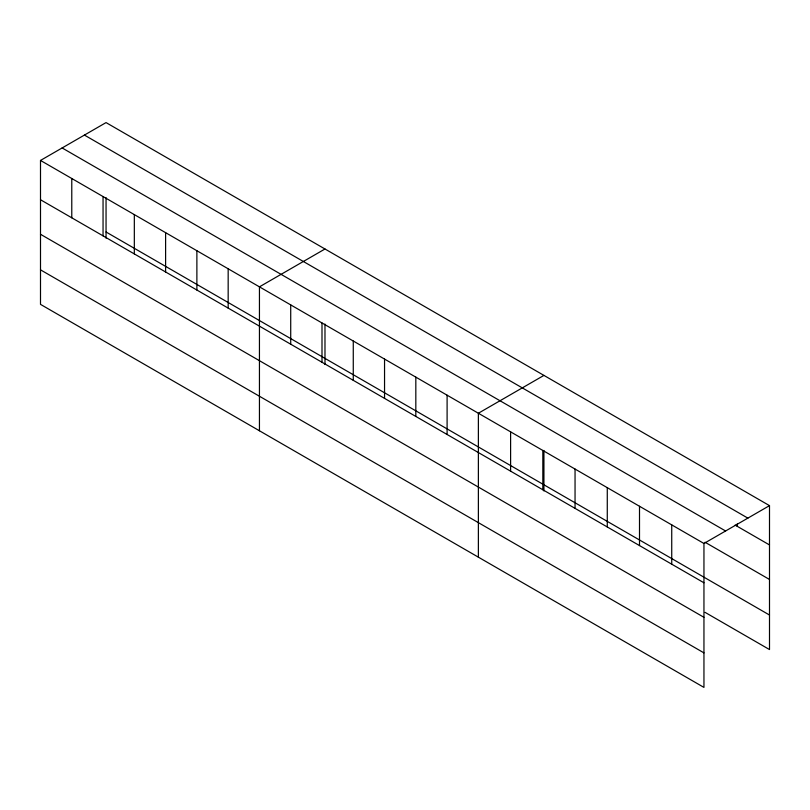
<?xml version="1.0" encoding="UTF-8"?>
<svg xmlns="http://www.w3.org/2000/svg" width="810" height="810" viewBox="0 0 810 810"><rect width="100%" height="100%" fill="white"/><g stroke="black" fill="none" stroke-linecap="round" stroke-linejoin="round"><path stroke-width="1.21" d="M40.5 160.441L703.951 543.48L703.951 687.406L40.5 304.368L40.5 160.441L106.049 122.593L769.5 505.632L769.5 649.559L705.054 612.35M324.982 248.994L259.443 286.841L259.443 430.768M543.925 375.405L478.376 413.242L478.376 557.169M703.951 543.48L769.5 505.632M84.412 135.078L747.873 518.127M735.126 525.093L769.5 544.938M62.127 147.946L725.588 530.985M705.054 542.254L769.5 579.464M106.049 231.994L769.5 615.033M40.5 199.746L703.951 582.785M40.5 234.272L703.951 617.311M40.5 269.841L703.951 652.88M737.272 523.878L737.272 526.338M671.733 524.87L671.733 564.175M639.505 506.27L639.505 545.576M607.277 487.66L607.277 526.966M575.049 469.061L575.049 508.366M543.925 450.461L543.925 490.971M542.832 450.451L542.832 489.756M510.604 431.851L510.604 471.157M447.1 395.189L447.1 434.494M415.824 377.126L415.824 416.431M384.548 359.073L384.548 398.378M353.271 341.01L353.271 380.315M324.982 324.051L324.982 364.561M321.995 322.957L321.995 362.262M290.719 304.894L290.719 344.199M228.167 268.778L228.167 308.094M196.881 250.725L196.881 290.031M165.605 232.662L165.605 271.978M134.328 214.609L134.328 253.915M106.049 197.65L106.049 238.16M103.052 196.557L103.052 235.862M71.776 178.494L71.776 217.799"/></g></svg>
